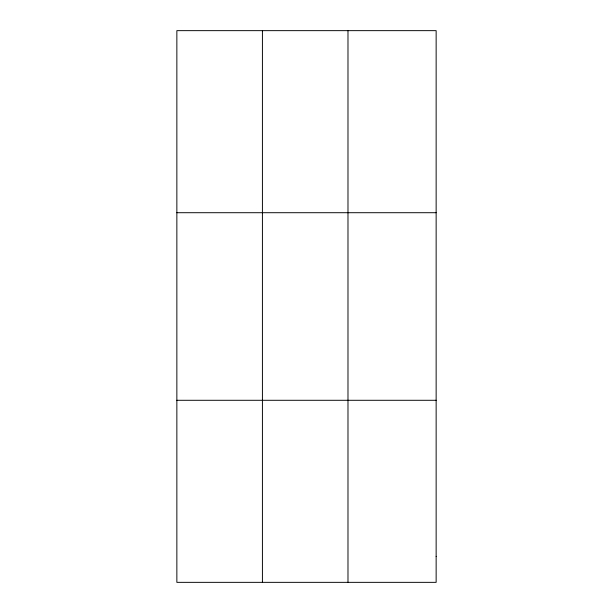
<?xml version="1.0" encoding="UTF-8"?>
<svg xmlns="http://www.w3.org/2000/svg" width="613" height="613" viewBox="0 0 613 613"><rect width="100%" height="100%" fill="white"/><g stroke="black" fill="none" stroke-linecap="round" stroke-linejoin="round"><path stroke-width="0.92" d="M262.418 582.35L262.418 30.65M347.985 582.35L347.985 30.65M176.858 212.711L436.142 212.711M176.858 400.289L436.142 400.289M436.142 556.343L436.142 582.35L176.858 582.35L176.858 30.65L436.142 30.65L436.142 556.343"/></g></svg>
